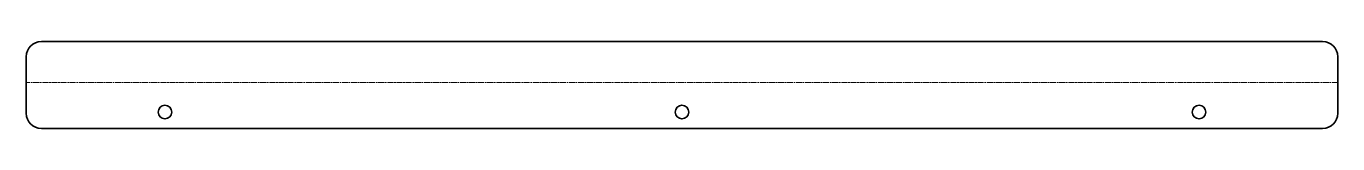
# Model space of a CAD drawing. Header units: inches. Extents: x 0 to 520, y 0 to 35.
import ezdxf

# ---------------------------------------------------------------- set-up
doc = ezdxf.new("R2010")
doc.units = ezdxf.units.IN
doc.header["$MEASUREMENT"] = 0
doc.linetypes.add('Chain', pattern=[13.68, 9.12, -1.14, 2.28, -1.14])
doc.layers.add('SIMUMAK Bend Centerline (ISO)', color=7, linetype='Chain', lineweight=9)
doc.layers.add('SIMUMAK Visible (ISO)', color=7, linetype='Continuous', lineweight=35)

# ---------------------------------------------------------------- blocks, each defined once
blk = doc.blocks.new('2DOF-150-17-FUE2-02_Sheet_2DOF-150-17-FUE2-02~2')
at = {"layer": 'SIMUMAK Bend Centerline (ISO)', "ltscale": 0.263158}
blk.add_line((260, 1), (-260, 1), dxfattribs=at)
at = {"layer": 'SIMUMAK Visible (ISO)'}
for p, q in [((-254, 17.26), (254, 17.26)), ((-260, -11.26), (-260, 11.26)), ((260, 11.26), (260, -11.26)), ((254, -17.26), (-254, -17.26))]:
    blk.add_line(p, q, dxfattribs=at)
for centre in [(-205, -10.76), (0, -10.76), (205, -10.76)]:
    blk.add_circle(centre, 2.7, dxfattribs=at)
at = {"layer": 'SIMUMAK Visible (ISO)', "extrusion": (0, 0, -1)}
for centre, start, end in [((254, 11.26), 0, 90), ((-254, 11.26), 90, 180), ((254, -11.26), 270, 360), ((-254, -11.26), 180, 270)]:
    blk.add_arc(centre, 6, start, end, dxfattribs=at)

msp = doc.modelspace()

# ---------------------------------------------------------------- block references
msp.add_blockref('2DOF-150-17-FUE2-02_Sheet_2DOF-150-17-FUE2-02~2', (260, 17.26))

doc.saveas('drawing.dxf')
